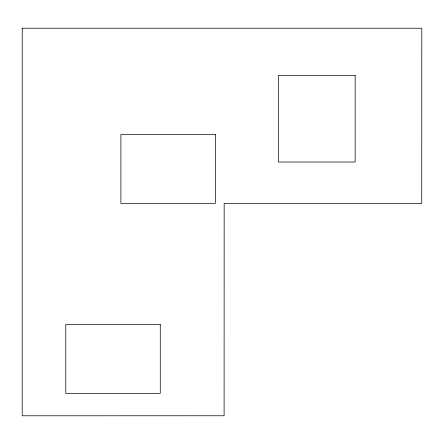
<?xml version="1.0" encoding="UTF-8"?>
<svg xmlns="http://www.w3.org/2000/svg" width="444" height="444" viewBox="0 0 444 444"><rect width="100%" height="100%" fill="white"/><g stroke="black" fill="none" stroke-linecap="round" stroke-linejoin="round"><path stroke-width="0.67" d="M22.222 28.216L22.2 415.784L224.103 415.762L224.165 203.363L421.733 203.38L421.8 28.233L22.222 28.216M355.15 75.413L278.377 75.413L278.377 162.032L355.15 162.032L355.15 75.413M215.384 134.471L120.896 134.471L120.896 203.369L215.384 203.369L215.384 134.471M160.267 324.436L65.773 324.436L65.773 393.34L160.267 393.34L160.267 324.436"/></g></svg>
